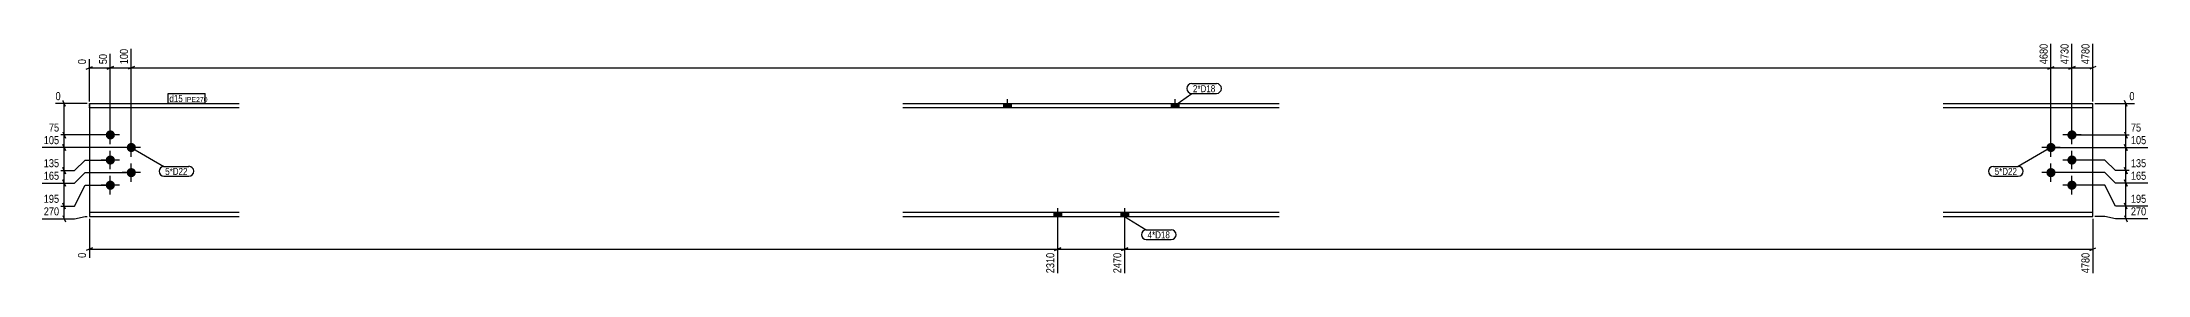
# Model space of a CAD drawing. Header units: millimetres. Extents: x 11 to 16790, y 11 to 567.
# Drawn here: x 11766 to 16790, y 11 to 567 of the extents above; entities that cross this region are included whole.
import ezdxf

# ---------------------------------------------------------------- set-up
doc = ezdxf.new("R2010")
doc.units = ezdxf.units.MM
doc.linetypes.add('DXK_LINE_DOT2', pattern=[3.9198, 1.9599, -1.9599])
for name, color, linetype in [('MÅLSÆTNING', 7, 'Continuous'), ('STÅL', 7, 'Continuous'), ('TEKST', 7, 'Continuous')]:
    doc.layers.add(name, color=color, linetype=linetype)
doc.styles.add('Arial Narrow', font='ARIALN.TTF', dxfattribs={"height": 0.2})

msp = doc.modelspace()

# ---------------------------------------------------------------- hatches: boundary and pattern name
at = {"layer": 'STÅL', "linetype": 'Continuous'}
for points in [[(14059.4, 409.9), (14077.4, 409.9), (14077.4, 420.1), (14059.4, 420.1)], [(14459.4, 409.9), (14477.4, 409.9), (14477.4, 420.1), (14459.4, 420.1)], [(11917.4, 345.1, -1), (11939.4, 345.1, -1)], [(16597.4, 345.1, -1), (16619.4, 345.1, -1)], [(11967.4, 315.1, -1), (11989.4, 315.1, -1)], [(16547.4, 315.1, -1), (16569.4, 315.1, -1)], [(11917.4, 285.1, -1), (11939.4, 285.1, -1)], [(11967.4, 255.1, -1), (11989.4, 255.1, -1)], [(16547.4, 255.1, -1), (16569.4, 255.1, -1)], [(16597.4, 285.1, -1), (16619.4, 285.1, -1)], [(11917.4, 225.1, -1), (11939.4, 225.1, -1)], [(16597.4, 225.1, -1), (16619.4, 225.1, -1)], [(14197.4, 160.3), (14179.4, 160.3), (14179.4, 150.1), (14197.4, 150.1)], [(14197.4, 160.3), (14179.4, 160.3), (14179.4, 150.1), (14197.4, 150.1)], [(14357.4, 160.3), (14339.4, 160.3), (14339.4, 150.1), (14357.4, 150.1)], [(14357.4, 160.3), (14339.4, 160.3), (14339.4, 150.1), (14357.4, 150.1)]]:
    msp.add_hatch(color=3, dxfattribs=at).paths.add_polyline_path(points)

# ---------------------------------------------------------------- linework, layer by layer
at = {"layer": 'MÅLSÆTNING', "color": 7, "linetype": 'Continuous'}
for p, q in [((16558.4, 320.1), (16558.4, 562.6)), ((16608.4, 350.1), (16608.4, 562.6)), ((16658.3, 425.1), (16658.3, 562.6)), ((11870.8, 502.4), (11885.8, 508.4)), ((11878.3, 425.1), (11878.3, 526.1)), ((11920.9, 502.4), (11935.9, 508.4)), ((11928.4, 350.1), (11928.4, 538.3)), ((11928.4, 505.4), (11978.4, 505.4)), ((11985.9, 508.4), (11970.9, 502.4)), ((11985.9, 508.4), (11970.9, 502.4)), ((11978.4, 320.1), (11978.4, 550.5)), ((11978.4, 320.1), (11978.4, 550.5)), ((16550.9, 502.4), (16565.9, 508.4)), ((16600.9, 502.4), (16615.9, 508.4)), ((16608.4, 505.4), (16658.3, 505.4)), ((16665.8, 508.4), (16650.8, 502.4)), ((11873.3, 420.1), (11797.7, 420.1)), ((11821.3, 412.6), (11815.3, 427.6)), ((11818.3, 345.1), (11818.3, 420.1)), ((16663.3, 420.1), (16757.6, 420.1)), ((16740, 412.6), (16734, 427.6)), ((16737, 345.1), (16737, 420.1)), ((11815.3, 352.6), (11821.3, 337.6)), ((11815.3, 352.6), (11821.3, 337.6)), ((16734, 352.6), (16740, 337.6)), ((16734, 352.6), (16740, 337.6)), ((11973.4, 315.1), (11766, 315.1)), ((11973.4, 315.1), (11766, 315.1)), ((11923.4, 345.1), (11778.2, 345.1)), ((11923.4, 345.1), (11778.2, 345.1)), ((11821.3, 307.6), (11815.3, 322.6)), ((11815.3, 322.6), (11821.3, 307.6)), ((11818.3, 315.1), (11818.3, 345.1)), ((11818.3, 260.1), (11818.3, 315.1)), ((16563.4, 315.1), (16789.3, 315.1)), ((16563.4, 315.1), (16789.3, 315.1)), ((16613.4, 345.1), (16777.1, 345.1)), ((16613.4, 345.1), (16777.1, 345.1)), ((16740, 307.6), (16734, 322.6)), ((16734, 322.6), (16740, 307.6)), ((16737, 315.1), (16737, 345.1)), ((16737, 260.1), (16737, 315.1)), ((11766, 260.1), (11843.3, 260.1)), ((11766, 260.1), (11843.3, 260.1)), ((11821.3, 252.6), (11815.3, 267.6)), ((11815.3, 267.6), (11821.3, 252.6)), ((11818.3, 230.1), (11818.3, 260.1)), ((11843.3, 260.1), (11868.3, 285.1)), ((11843.3, 260.1), (11868.3, 285.1)), ((11843.3, 230.1), (11868.3, 255.1)), ((11843.3, 230.1), (11868.3, 255.1)), ((11868.3, 285.1), (11923.4, 285.1)), ((11868.3, 285.1), (11923.4, 285.1)), ((11868.3, 255.1), (11973.4, 255.1)), ((11868.3, 255.1), (11973.4, 255.1)), ((16687, 255.1), (16563.4, 255.1)), ((16687, 255.1), (16563.4, 255.1)), ((16687, 285.1), (16613.4, 285.1)), ((16687, 285.1), (16613.4, 285.1)), ((16712, 260.1), (16687, 285.1)), ((16712, 260.1), (16687, 285.1)), ((16712, 230.1), (16687, 255.1)), ((16712, 230.1), (16687, 255.1)), ((16789.3, 260.1), (16712, 260.1)), ((16789.3, 260.1), (16712, 260.1)), ((16740, 252.6), (16734, 267.6)), ((16734, 267.6), (16740, 252.6)), ((11766, 230.1), (11843.3, 230.1)), ((11766, 230.1), (11843.3, 230.1)), ((11821.3, 222.6), (11815.3, 237.6)), ((11815.3, 237.6), (11821.3, 222.6)), ((11818.3, 175.1), (11818.3, 230.1)), ((11843.3, 175.1), (11868.3, 225.1)), ((11843.3, 175.1), (11868.3, 225.1)), ((11868.3, 225.1), (11923.4, 225.1)), ((11868.3, 225.1), (11923.4, 225.1)), ((16687, 225.1), (16613.4, 225.1)), ((16687, 225.1), (16613.4, 225.1)), ((16712, 175.1), (16687, 225.1)), ((16712, 175.1), (16687, 225.1)), ((11766, 175.1), (11843.3, 175.1)), ((11766, 175.1), (11843.3, 175.1)), ((11821.3, 167.6), (11815.3, 182.6)), ((11821.3, 167.6), (11815.3, 182.6)), ((11815.3, 152.6), (11821.3, 137.6)), ((11818.3, 145.1), (11818.3, 175.1)), ((16789.3, 175.1), (16712, 175.1)), ((16740, 167.6), (16734, 182.6)), ((16734, 152.6), (16740, 137.6)), ((16737, 145.1), (16737, 175.1)), ((11766, 145.1), (11843.3, 145.1)), ((11843.3, 145.1), (11868.3, 150.1)), ((11868.3, 150.1), (11873.3, 150.1)), ((11878.3, 145.1), (11878.3, 51.6)), ((14188.4, 117.7), (14188.4, 15)), ((14348.4, 117.7), (14348.4, 15)), ((14348.4, 117.7), (14348.4, 15)), ((16658.3, 145.1), (16658.3, 15)), ((16687, 150.1), (16663.3, 150.1)), ((16712, 145.1), (16687, 150.1)), ((16789.3, 145.1), (16712, 145.1)), ((11885.8, 75.3), (11870.8, 69.3)), ((11878.3, 72.3), (14188.4, 72.3)), ((14180.9, 69.3), (14195.9, 75.3)), ((14355.9, 75.3), (14340.9, 69.3)), ((14340.9, 69.3), (14355.9, 75.3)), ((14348.4, 72.3), (16658.3, 72.3)), ((16650.8, 69.3), (16665.8, 75.3))]:
    msp.add_line(p, q, dxfattribs=at)
at = {"layer": 'STÅL', "color": 2, "linetype": 'Continuous'}
for p, q in [((11878.3, 420.1), (11878.3, 409.9)), ((11878.3, 420.1), (12235.7, 420.1)), ((11878.3, 409.9), (11878.3, 150.1)), ((12235.7, 409.9), (11878.3, 409.9)), ((13819.4, 420.1), (14716.9, 420.1)), ((14716.9, 409.9), (13819.4, 409.9)), ((16301, 420.1), (16658.3, 420.1)), ((16658.3, 409.9), (16301, 409.9)), ((16658.3, 150.1), (16658.3, 420.1)), ((12235.7, 160.3), (11878.3, 160.3)), ((14716.9, 160.3), (13819.4, 160.3)), ((16658.3, 160.3), (16301, 160.3)), ((11878.3, 150.1), (12235.7, 150.1)), ((13819.4, 150.1), (14716.9, 150.1)), ((16301, 150.1), (16658.3, 150.1))]:
    msp.add_line(p, q, dxfattribs=at)
at = {"layer": 'STÅL', "color": 7, "linetype": 'DXK_LINE_DOT2'}
msp.add_line((11878.3, 409.9), (11878.3, 420.1), dxfattribs=at)
at = {"layer": 'STÅL', "color": 3, "linetype": 'Continuous'}
for p, q in [((14059.4, 420.1), (14059.4, 409.9)), ((14068.4, 430.1), (14068.4, 409.9)), ((14077.4, 420.1), (14077.4, 409.9)), ((14459.4, 420.1), (14459.4, 409.9)), ((14468.4, 430.1), (14468.4, 409.9)), ((14477.4, 420.1), (14477.4, 409.9)), ((11928.4, 323.1), (11928.4, 367.1)), ((16608.4, 323.1), (16608.4, 367.1)), ((11950.4, 345.1), (11906.4, 345.1)), ((11928.4, 263.1), (11928.4, 307.1)), ((12000.4, 315.1), (11956.4, 315.1)), ((11978.4, 293.1), (11978.4, 337.1)), ((16580.4, 315.1), (16536.4, 315.1)), ((16558.4, 293.1), (16558.4, 337.1)), ((16630.4, 345.1), (16586.4, 345.1)), ((16608.4, 263.1), (16608.4, 307.1)), ((11950.4, 285.1), (11906.4, 285.1)), ((12000.4, 255.1), (11956.4, 255.1)), ((11978.4, 233.1), (11978.4, 277.1)), ((16580.4, 255.1), (16536.4, 255.1)), ((16558.4, 233.1), (16558.4, 277.1)), ((16630.4, 285.1), (16586.4, 285.1)), ((11950.4, 225.1), (11906.4, 225.1)), ((11928.4, 203.1), (11928.4, 247.1)), ((16630.4, 225.1), (16586.4, 225.1)), ((16608.4, 203.1), (16608.4, 247.1)), ((14179.4, 160.3), (14179.4, 150.1)), ((14179.4, 160.3), (14179.4, 150.1)), ((14188.4, 170.3), (14188.4, 105.3)), ((14188.4, 170.3), (14188.4, 105.3)), ((14197.4, 160.3), (14197.4, 150.1)), ((14197.4, 160.3), (14197.4, 150.1)), ((14339.4, 160.3), (14339.4, 150.1)), ((14339.4, 160.3), (14339.4, 150.1)), ((14348.4, 170.3), (14348.4, 105.3)), ((14348.4, 170.3), (14348.4, 105.3)), ((14357.4, 160.3), (14357.4, 150.1)), ((14357.4, 160.3), (14357.4, 150.1))]:
    msp.add_line(p, q, dxfattribs=at)

# ---------------------------------------------------------------- wipeouts: each hides what was drawn before it
at = {"color": 0}
for points in [[(14564.6, 447.1), (14564.6, 464.6), (14511.4, 464.6), (14511.4, 447.1)], [(12112.6, 249.6), (12112.6, 267.1), (12059.3, 267.1), (12059.3, 249.6)], [(16477.4, 249.6), (16477.4, 267.1), (16424.1, 267.1), (16424.1, 249.6)], [(14456.4, 98.2), (14456.4, 115.7), (14403.1, 115.7), (14403.1, 98.2)]]:
    msp.add_wipeout(points, dxfattribs=at).dxf.layer = 'TEKST'

# ---------------------------------------------------------------- next in the draw order: wipeouts: each hides what was drawn before it
at = {"color": 0, "linetype": 'Continuous'}
for points in [[(16654.3, 566.6), (16626.3, 566.6), (16626.3, 509.9), (16654.3, 509.9)], [(11813.8, 424.1), (11813.8, 452.1), (11793.7, 452.1), (11793.7, 424.1)], [(16761.6, 424.1), (16761.6, 452.1), (16741.5, 452.1), (16741.5, 424.1)], [(11810.2, 349.1), (11810.2, 377.1), (11777.8, 377.1), (11777.8, 349.1)], [(16777.5, 349.1), (16777.5, 377.1), (16745.1, 377.1), (16745.1, 349.1)], [(11810.2, 264.1), (11810.2, 292.1), (11765.6, 292.1), (11765.6, 264.1)], [(11810.2, 179.1), (11810.2, 207.1), (11765.6, 207.1), (11765.6, 179.1)], [(16789.7, 179.1), (16789.7, 207.1), (16745.1, 207.1), (16745.1, 179.1)], [(11874.3, 67.7), (11846.3, 67.7), (11846.3, 47.6), (11874.3, 47.6)], [(14184.4, 67.7), (14156.4, 67.7), (14156.4, 11), (14184.4, 11)], [(16654.3, 67.7), (16626.3, 67.7), (16626.3, 11), (16654.3, 11)]]:
    msp.add_wipeout(points, dxfattribs=at).dxf.layer = 'MÅLSÆTNING'
at = {"color": 0}
for points in [[(14564.6, 447.1), (14564.6, 464.6), (14511.4, 464.6), (14511.4, 447.1)], [(12101.3, 423.6), (12101.3, 441.1), (12069.3, 441.1), (12069.3, 423.6)], [(12112.6, 249.6), (12112.6, 267.1), (12059.3, 267.1), (12059.3, 249.6)], [(16477.4, 249.6), (16477.4, 267.1), (16424.1, 267.1), (16424.1, 249.6)], [(14456.4, 98.2), (14456.4, 115.7), (14403.1, 115.7), (14403.1, 98.2)]]:
    msp.add_wipeout(points, dxfattribs=at).dxf.layer = 'TEKST'

# ---------------------------------------------------------------- next in the draw order: linework, layer by layer
at = {"layer": 'MÅLSÆTNING', "color": 7, "linetype": 'Continuous'}
for p, q in [((16608.4, 350.1), (16608.4, 562.6)), ((16558.4, 505.4), (16608.4, 505.4)), ((16615.9, 508.4), (16600.9, 502.4)), ((16737, 230.1), (16737, 260.1)), ((16789.3, 230.1), (16712, 230.1)), ((16789.3, 230.1), (16712, 230.1)), ((16740, 222.6), (16734, 237.6)), ((16734, 237.6), (16740, 222.6)), ((14188.4, 117.7), (14188.4, 15)), ((14195.9, 75.3), (14180.9, 69.3)), ((14188.4, 72.3), (14348.4, 72.3))]:
    msp.add_line(p, q, dxfattribs=at)
at = {"layer": 'TEKST', "color": 7, "linetype": 'Continuous'}
for p, q in [((14508.4, 467.6), (14567.6, 467.6)), ((14468.4, 415), (14508.4, 444.1)), ((14508.4, 444.1), (14567.6, 444.1)), ((11978.4, 315.1), (12056.3, 270.1)), ((16558.4, 315.1), (16480.4, 270.1)), ((12056.3, 270.1), (12115.6, 270.1)), ((16421.1, 270.1), (16480.4, 270.1)), ((12056.3, 246.6), (12115.6, 246.6)), ((16421.1, 246.6), (16480.4, 246.6)), ((14348.4, 150.2), (14400.1, 118.7)), ((14400.1, 118.7), (14459.4, 118.7)), ((14400.1, 95.2), (14459.4, 95.2))]:
    msp.add_line(p, q, dxfattribs=at)
for centre, radius, start, end in [((14508.4, 455.9), 11.7, 90, 270), ((14567.6, 455.9), 11.7, 270, 90), ((12056.3, 258.4), 11.7, 90, 270), ((12115.6, 258.4), 11.8, 270, 90), ((16421.1, 258.4), 11.7, 90, 270), ((16480.4, 258.4), 11.7, 270, 90), ((14400.1, 107), 11.7, 90, 270), ((14459.4, 107), 11.7, 270, 90)]:
    msp.add_arc(centre, radius, start, end, dxfattribs=at)

# ---------------------------------------------------------------- next in the draw order: texts
at = {"layer": 'MÅLSÆTNING', "color": 3, "linetype": 'Continuous', "style": 'Arial Narrow'}
for s, height, p in [('4780', 19.09, (16650.3, 513.9)), ('0', 19.1, (11870.3, 51.6)), ('2310', 19.09, (14180.4, 15)), ('4780', 19.09, (16650.3, 15))]:
    msp.add_text(s, height=height, rotation=90.0002, dxfattribs=at).set_placement(p)
for s, height, p in [('0', 19.1, (11797.7, 428.1)), ('0', 19.1, (16745.5, 428.1)), ('75', 19.09, (11781.8, 353.1)), ('75', 19.09, (16749.1, 353.1)), ('135', 19.09, (11769.6, 268.1))]:
    msp.add_text(s, height=height, dxfattribs=at).set_placement(p)
at = {"layer": 'TEKST', "color": 3, "style": 'Arial Narrow'}
for s, p in [('2*D18', (14511.4, 447.1)), ('5*D22', (12059.3, 249.6)), ('5*D22', (16424.1, 249.6)), ('4*D18', (14403.1, 98.2))]:
    msp.add_text(s, height=16.7, dxfattribs=at).set_placement(p)

# ---------------------------------------------------------------- next in the draw order: wipeouts: each hides what was drawn before it
at = {"color": 0, "linetype": 'Continuous'}
for points in [[(11810.2, 149.1), (11810.2, 177.1), (11765.6, 177.1), (11765.6, 149.1)], [(16789.7, 149.1), (16789.7, 177.1), (16745.1, 177.1), (16745.1, 149.1)]]:
    msp.add_wipeout(points, dxfattribs=at).dxf.layer = 'MÅLSÆTNING'
at = {"color": 0}
msp.add_wipeout([(12101.3, 423.6), (12101.3, 441.1), (12069.3, 441.1), (12069.3, 423.6)], dxfattribs=at).dxf.layer = 'TEKST'

# ---------------------------------------------------------------- next in the draw order: linework, layer by layer
at = {"layer": 'MÅLSÆTNING', "color": 7, "linetype": 'Continuous'}
for p, q in [((16737, 175.1), (16737, 230.1)), ((16789.3, 175.1), (16712, 175.1)), ((16740, 167.6), (16734, 182.6))]:
    msp.add_line(p, q, dxfattribs=at)
at = {"layer": 'TEKST', "color": 7, "linetype": 'Continuous'}
msp.add_line((12066.3, 420.6), (12066.3, 444.1), dxfattribs=at)

# ---------------------------------------------------------------- next in the draw order: texts
at = {"layer": 'MÅLSÆTNING', "color": 3, "linetype": 'Continuous', "style": 'Arial Narrow'}
for s, p in [('195', (11769.6, 183.1)), ('195', (16749.1, 183.1)), ('270', (11769.6, 153.1)), ('270', (16749.1, 153.1))]:
    msp.add_text(s, height=19.09, dxfattribs=at).set_placement(p)

# ---------------------------------------------------------------- next in the draw order: wipeouts: each hides what was drawn before it
at = {"color": 0, "linetype": 'Continuous'}
for points in [[(16604.4, 566.6), (16576.4, 566.6), (16576.4, 509.9), (16604.4, 509.9)], [(11810.2, 319.1), (11810.2, 347.1), (11765.6, 347.1), (11765.6, 319.1)], [(16789.7, 319.1), (16789.7, 347.1), (16745.1, 347.1), (16745.1, 319.1)], [(11810.2, 234.1), (11810.2, 262.1), (11765.6, 262.1), (11765.6, 234.1)], [(16789.7, 264.1), (16789.7, 292.1), (16745.1, 292.1), (16745.1, 264.1)], [(14344.4, 67.7), (14316.4, 67.7), (14316.4, 11), (14344.4, 11)]]:
    msp.add_wipeout(points, dxfattribs=at).dxf.layer = 'MÅLSÆTNING'
at = {"color": 0}
msp.add_wipeout([(12151.5, 423.6), (12151.5, 436.1), (12106.6, 436.1), (12106.6, 423.6)], dxfattribs=at).dxf.layer = 'TEKST'

# ---------------------------------------------------------------- next in the draw order: linework, layer by layer
at = {"layer": 'MÅLSÆTNING', "color": 7, "linetype": 'Continuous'}
for p, q in [((16558.4, 320.1), (16558.4, 562.6)), ((11978.4, 505.4), (16558.4, 505.4)), ((16550.9, 502.4), (16565.9, 508.4))]:
    msp.add_line(p, q, dxfattribs=at)

# ---------------------------------------------------------------- next in the draw order: texts
at = {"layer": 'MÅLSÆTNING', "color": 3, "linetype": 'Continuous', "style": 'Arial Narrow'}
for s, p in [('4730', (16600.4, 513.9)), ('2470', (14340.4, 15))]:
    msp.add_text(s, height=19.09, rotation=90.0002, dxfattribs=at).set_placement(p)
for s, p in [('105', (11769.6, 323.1)), ('105', (16749.1, 323.1)), ('165', (11769.6, 238.1)), ('135', (16749.1, 268.1))]:
    msp.add_text(s, height=19.09, dxfattribs=at).set_placement(p)

# ---------------------------------------------------------------- next in the draw order: wipeouts: each hides what was drawn before it
at = {"color": 0}
msp.add_wipeout([(12151.5, 423.6), (12151.5, 436.1), (12106.6, 436.1), (12106.6, 423.6)], dxfattribs=at).dxf.layer = 'TEKST'

# ---------------------------------------------------------------- next in the draw order: linework, layer by layer
at = {"layer": 'TEKST', "color": 7, "linetype": 'Continuous'}
for p, q in [((12066.3, 444.1), (12154.5, 444.1)), ((12066.3, 420.6), (12154.5, 420.6)), ((12154.5, 420.6), (12154.5, 444.1))]:
    msp.add_line(p, q, dxfattribs=at)

# ---------------------------------------------------------------- next in the draw order: texts
at = {"layer": 'TEKST', "color": 3, "style": 'Arial Narrow'}
for s, height, p in [('d15', 16.7, (12069.3, 423.6)), ('IPE270', 11.93, (12106.6, 423.6))]:
    msp.add_text(s, height=height, dxfattribs=at).set_placement(p)

# ---------------------------------------------------------------- next in the draw order: wipeouts: each hides what was drawn before it
at = {"color": 0, "linetype": 'Continuous'}
for points in [[(11974.4, 554.5), (11946.4, 554.5), (11946.4, 509.9), (11974.4, 509.9)], [(16554.4, 566.6), (16526.4, 566.6), (16526.4, 509.9), (16554.4, 509.9)], [(16789.7, 234.1), (16789.7, 262.1), (16745.1, 262.1), (16745.1, 234.1)]]:
    msp.add_wipeout(points, dxfattribs=at).dxf.layer = 'MÅLSÆTNING'

# ---------------------------------------------------------------- next in the draw order: linework, layer by layer
at = {"layer": 'MÅLSÆTNING', "color": 7, "linetype": 'Continuous'}
for p, q in [((11878.3, 505.4), (11928.4, 505.4)), ((11935.9, 508.4), (11920.9, 502.4)), ((11928.4, 350.1), (11928.4, 538.3))]:
    msp.add_line(p, q, dxfattribs=at)

# ---------------------------------------------------------------- next in the draw order: texts
at = {"layer": 'MÅLSÆTNING', "color": 3, "linetype": 'Continuous', "style": 'Arial Narrow'}
for s, p in [('4680', (16550.4, 513.9)), ('100', (11970.4, 513.9))]:
    msp.add_text(s, height=19.09, rotation=90.0002, dxfattribs=at).set_placement(p)
msp.add_text('165', height=19.09, dxfattribs=at).set_placement((16749.1, 238.1))

# ---------------------------------------------------------------- next in the draw order: wipeouts: each hides what was drawn before it
at = {"color": 0, "linetype": 'Continuous'}
msp.add_wipeout([(11924.4, 542.3), (11896.4, 542.3), (11896.4, 509.9), (11924.4, 509.9)], dxfattribs=at).dxf.layer = 'MÅLSÆTNING'

# ---------------------------------------------------------------- next in the draw order: texts
at = {"layer": 'MÅLSÆTNING', "color": 3, "linetype": 'Continuous', "style": 'Arial Narrow'}
msp.add_text('50', height=19.09, rotation=90.0002, dxfattribs=at).set_placement((11920.4, 513.9))

# ---------------------------------------------------------------- next in the draw order: wipeouts: each hides what was drawn before it
at = {"color": 0, "linetype": 'Continuous'}
msp.add_wipeout([(11874.3, 530.1), (11846.3, 530.1), (11846.3, 509.9), (11874.3, 509.9)], dxfattribs=at).dxf.layer = 'MÅLSÆTNING'

# ---------------------------------------------------------------- next in the draw order: texts
at = {"layer": 'MÅLSÆTNING', "color": 3, "linetype": 'Continuous', "style": 'Arial Narrow'}
msp.add_text('0', height=19.1, rotation=90.0002, dxfattribs=at).set_placement((11870.3, 513.9))

doc.saveas('drawing.dxf')
